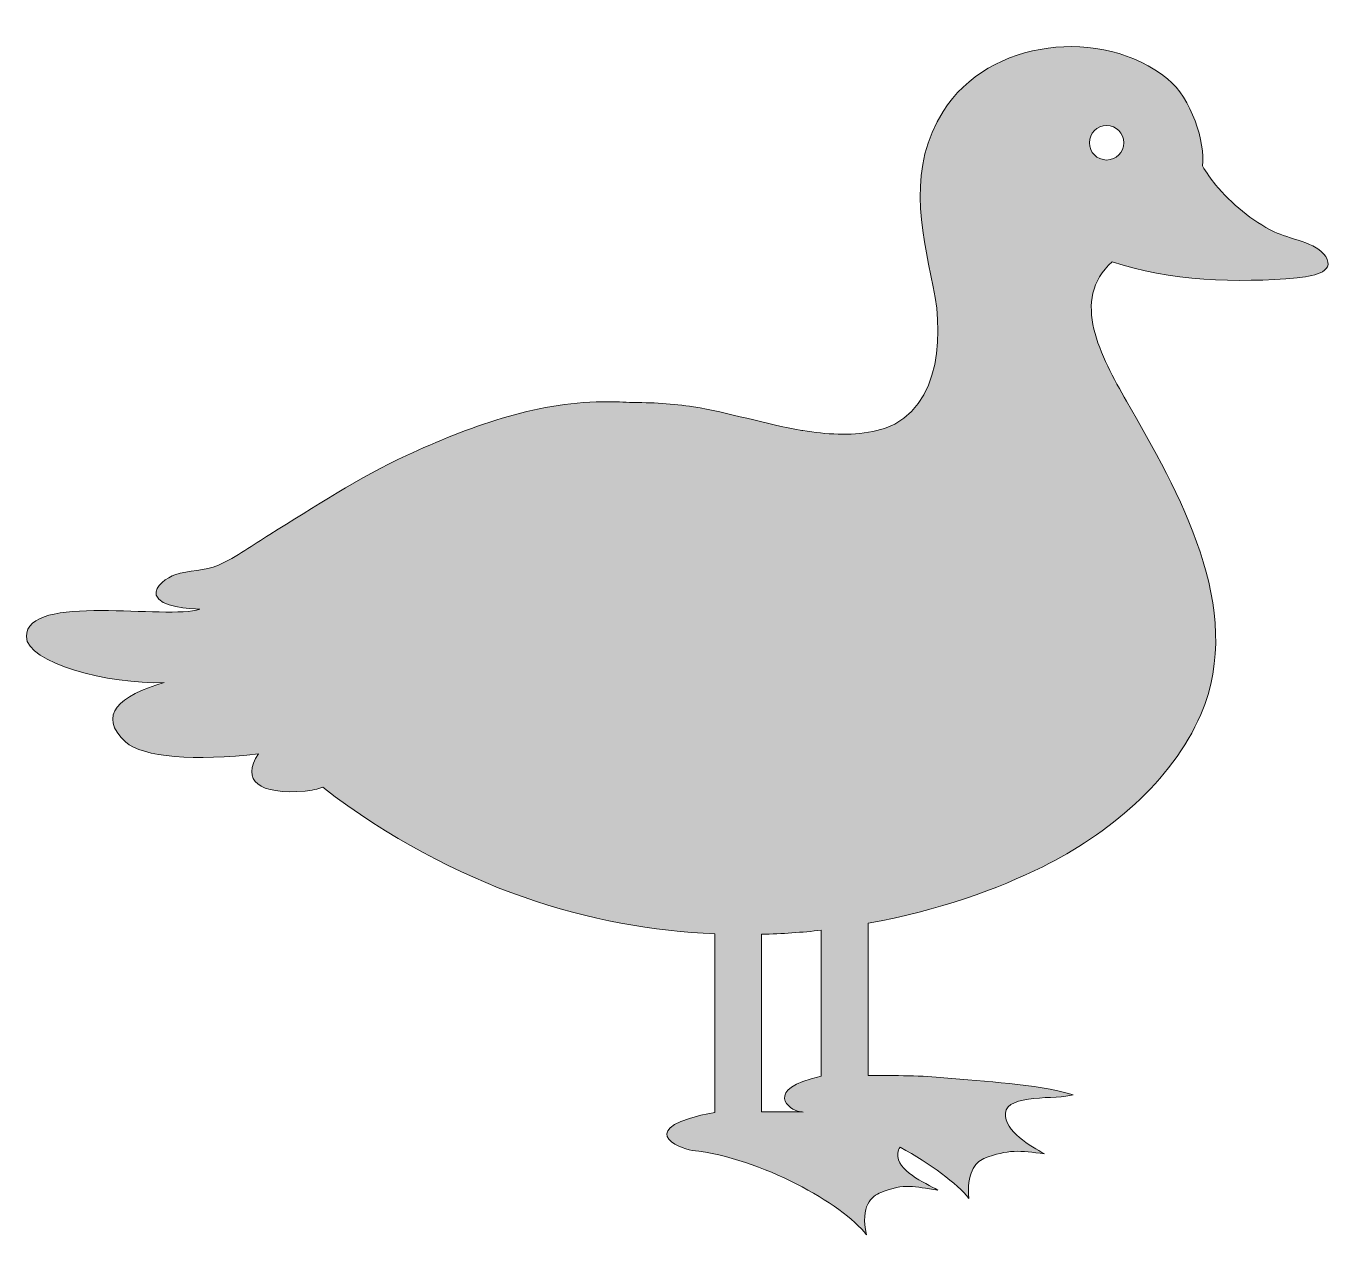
# Model space of a CAD drawing. Header units: inches. Extents: x 0 to 102, y 0 to 94.
import ezdxf

# ---------------------------------------------------------------- set-up
doc = ezdxf.new("R2010")
doc.units = ezdxf.units.IN
doc.header["$MEASUREMENT"] = 0
doc.layers.add('Layer 1', color=7, linetype='Continuous')

msp = doc.modelspace()

# ---------------------------------------------------------------- hatches: boundary and pattern name
at = {"layer": 'Layer 1', "true_color": 0xcdcb64}
h = msp.add_hatch(color=53, dxfattribs=at)
h.dxf.hatch_style = 2
edge = h.paths.add_edge_path()
edge.add_spline(control_points=[(101.42, 76.37), (100.75, 77.47), (98.49, 77.76), (97.4, 78.3), (95.63, 79.18), (94.08, 80.48), (92.81, 81.98), (92.45, 82.4), (92.13, 82.94), (91.79, 83.45), (92.05, 85.24), (90.91, 88.77), (89.08, 90.24), (83.98, 94.36), (75.13, 93.38), (71.55, 87.7), (68.81, 83.35), (69.8, 78.74), (70.79, 74), (71.68, 69.74), (71.2, 63.68), (66.06, 62.71), (64.28, 62.37), (62.45, 62.49), (60.61, 62.79), (60.61, 62.79), (60.61, 62.8), (60.61, 62.8), (60.58, 62.8), (60.55, 62.8), (60.53, 62.8), (57.66, 63.28), (54.78, 64.22), (52.07, 64.64), (50.48, 64.88), (48.8, 64.99), (47.09, 64.98), (46.38, 65.03), (45.68, 65.05), (44.97, 65.04), (39.65, 64.97), (34.47, 63.05), (29.68, 60.85), (26, 59.15), (22.45, 56.79), (19, 54.68), (17.69, 53.87), (16.43, 52.91), (15, 52.28), (13.92, 51.81), (12.7, 51.91), (11.6, 51.53), (11.05, 51.34), (9.95, 50.64), (10.14, 49.94), (10.4, 49), (12.8, 48.88), (13.54, 48.84), (11.06, 47.98), (-0.01, 50.14), (0, 46.7), (0.01, 44.66), (6.43, 42.96), (10.75, 43.11), (7.27, 42.1), (5.48, 40.55), (7.75, 38.48), (9.07, 37.28), (13.19, 36.96), (18.12, 37.56), (16.71, 35.45), (18.16, 34.35), (21.75, 34.64), (22.29, 34.68), (22.73, 34.8), (23.13, 34.94), (33.56, 26.95), (44.23, 23.91), (53.73, 23.5), (53.73, 23.5), (53.73, 9.56), (53.73, 9.56), (47.29, 8.35), (50.89, 6.71), (51.97, 6.59), (57.41, 5.98), (63.67, 2.44), (65.58, 0), (65.06, 2.26), (65.98, 3.02), (66.7, 3.31), (68.58, 4.06), (69.24, 3.75), (71.15, 3.49), (70.1, 4.09), (67.92, 4.96), (68.02, 6.37), (68.03, 6.55), (68.1, 6.71), (68.21, 6.84), (70.6, 5.54), (72.63, 4.02), (73.56, 2.83), (73.39, 4.75), (74.02, 5.66), (74.74, 5.95), (76.62, 6.7), (77.56, 6.58), (79.47, 6.32), (78.42, 6.92), (76.32, 8.08), (76.42, 9.49), (76.53, 11.04), (80.45, 10.53), (81.71, 10.93), (78.61, 11.83), (74.88, 11.93), (71.62, 12.26), (70.09, 12.42), (67.77, 12.45), (65.71, 12.44), (65.71, 12.44), (65.71, 24.32), (65.71, 24.32), (71.21, 25.31), (75.89, 27.02), (79.33, 28.74), (84.36, 31.25), (89.4, 35.34), (91.67, 40.63), (95.21, 48.92), (89.9, 58.02), (85.88, 65.07), (83.9, 68.55), (81.42, 73.01), (84.76, 75.97), (89.16, 74.45), (94.58, 74.28), (99.18, 74.72), (100.23, 74.82), (102.21, 75.07), (101.42, 76.37)], knot_values=[0, 0, 0, 0, 1, 1, 1, 2, 2, 2, 3, 3, 3, 4, 4, 4, 5, 5, 5, 6, 6, 6, 7, 7, 7, 8, 8, 8, 9, 9, 9, 10, 10, 10, 11, 11, 11, 12, 12, 12, 13, 13, 13, 14, 14, 14, 15, 15, 15, 16, 16, 16, 17, 17, 17, 18, 18, 18, 19, 19, 19, 20, 20, 20, 21, 21, 21, 22, 22, 22, 23, 23, 23, 24, 24, 24, 25, 25, 25, 26, 26, 26, 27, 27, 27, 28, 28, 28, 29, 29, 29, 30, 30, 30, 31, 31, 31, 32, 32, 32, 33, 33, 33, 34, 34, 34, 35, 35, 35, 36, 36, 36, 37, 37, 37, 38, 38, 38, 39, 39, 39, 40, 40, 40, 41, 41, 41, 42, 42, 42, 43, 43, 43, 44, 44, 44, 45, 45, 45, 46, 46, 46, 47, 47, 47, 47], degree=3, periodic=1)
edge = h.paths.add_edge_path()
edge.add_spline(control_points=[(62.05, 12.39), (57.39, 11.35), (59.63, 9.7), (60.33, 9.62), (60.43, 9.61), (60.52, 9.59), (60.62, 9.58), (59.57, 9.61), (58.45, 9.62), (57.39, 9.61), (57.39, 9.61), (57.39, 23.46), (57.39, 23.46), (58.99, 23.5), (60.55, 23.61), (62.05, 23.78), (62.05, 23.78), (62.05, 12.39), (62.05, 12.39)], knot_values=[0, 0, 0, 0, 1, 1, 1, 2, 2, 2, 3, 3, 3, 4, 4, 4, 5, 5, 5, 6, 6, 6, 6], degree=3, periodic=1)
edge = h.paths.add_edge_path()
edge.add_spline(control_points=[(84.32, 83.91), (83.57, 83.91), (82.97, 84.51), (82.97, 85.26), (82.97, 86), (83.57, 86.6), (84.32, 86.6), (85.06, 86.6), (85.66, 86), (85.66, 85.26), (85.66, 84.51), (85.06, 83.91), (84.32, 83.91)], knot_values=[0, 0, 0, 0, 1, 1, 1, 2, 2, 2, 3, 3, 3, 4, 4, 4, 4], degree=3, periodic=1)

# ---------------------------------------------------------------- linework, layer by layer
at = {"layer": 'Layer 1', "lineweight": 0}
for points, knots in [([(101.42, 76.37), (100.75, 77.47), (98.49, 77.76), (97.4, 78.3), (95.63, 79.18), (94.08, 80.48), (92.81, 81.98), (92.45, 82.4), (92.13, 82.94), (91.79, 83.45), (92.05, 85.24), (90.91, 88.77), (89.08, 90.24), (83.98, 94.36), (75.13, 93.38), (71.55, 87.7), (68.81, 83.35), (69.8, 78.74), (70.79, 74), (71.68, 69.74), (71.2, 63.68), (66.06, 62.71), (64.28, 62.37), (62.45, 62.49), (60.61, 62.79), (60.61, 62.79), (60.61, 62.8), (60.61, 62.8), (60.58, 62.8), (60.55, 62.8), (60.53, 62.8), (57.66, 63.28), (54.78, 64.22), (52.07, 64.64), (50.48, 64.88), (48.8, 64.99), (47.09, 64.98), (46.38, 65.03), (45.68, 65.05), (44.97, 65.04), (39.65, 64.97), (34.47, 63.05), (29.68, 60.85), (26, 59.15), (22.45, 56.79), (19, 54.68), (17.69, 53.87), (16.43, 52.91), (15, 52.28), (13.92, 51.81), (12.7, 51.91), (11.6, 51.53), (11.05, 51.34), (9.95, 50.64), (10.14, 49.94), (10.4, 49), (12.8, 48.88), (13.54, 48.84), (11.06, 47.98), (-0.01, 50.14), (0, 46.7), (0.01, 44.66), (6.43, 42.96), (10.75, 43.11), (7.27, 42.1), (5.48, 40.55), (7.75, 38.48), (9.07, 37.28), (13.19, 36.96), (18.12, 37.56), (16.71, 35.45), (18.16, 34.35), (21.75, 34.64), (22.29, 34.68), (22.73, 34.8), (23.13, 34.94), (33.56, 26.95), (44.23, 23.91), (53.73, 23.5), (53.73, 23.5), (53.73, 9.56), (53.73, 9.56), (47.29, 8.35), (50.89, 6.71), (51.97, 6.59), (57.41, 5.98), (63.67, 2.44), (65.58, 0), (65.06, 2.26), (65.98, 3.02), (66.7, 3.31), (68.58, 4.06), (69.24, 3.75), (71.15, 3.49), (70.1, 4.09), (67.92, 4.96), (68.02, 6.37), (68.03, 6.55), (68.1, 6.71), (68.21, 6.84), (70.6, 5.54), (72.63, 4.02), (73.56, 2.83), (73.39, 4.75), (74.02, 5.66), (74.74, 5.95), (76.62, 6.7), (77.56, 6.58), (79.47, 6.32), (78.42, 6.92), (76.32, 8.08), (76.42, 9.49), (76.53, 11.04), (80.45, 10.53), (81.71, 10.93), (78.61, 11.83), (74.88, 11.93), (71.62, 12.26), (70.09, 12.42), (67.77, 12.45), (65.71, 12.44), (65.71, 12.44), (65.71, 24.32), (65.71, 24.32), (71.21, 25.31), (75.89, 27.02), (79.33, 28.74), (84.36, 31.25), (89.4, 35.34), (91.67, 40.63), (95.21, 48.92), (89.9, 58.02), (85.88, 65.07), (83.9, 68.55), (81.42, 73.01), (84.76, 75.97), (89.16, 74.45), (94.58, 74.28), (99.18, 74.72), (100.23, 74.82), (102.21, 75.07), (101.42, 76.37)], [0, 0, 0, 0, 1, 1, 1, 2, 2, 2, 3, 3, 3, 4, 4, 4, 5, 5, 5, 6, 6, 6, 7, 7, 7, 8, 8, 8, 9, 9, 9, 10, 10, 10, 11, 11, 11, 12, 12, 12, 13, 13, 13, 14, 14, 14, 15, 15, 15, 16, 16, 16, 17, 17, 17, 18, 18, 18, 19, 19, 19, 20, 20, 20, 21, 21, 21, 22, 22, 22, 23, 23, 23, 24, 24, 24, 25, 25, 25, 26, 26, 26, 27, 27, 27, 28, 28, 28, 29, 29, 29, 30, 30, 30, 31, 31, 31, 32, 32, 32, 33, 33, 33, 34, 34, 34, 35, 35, 35, 36, 36, 36, 37, 37, 37, 38, 38, 38, 39, 39, 39, 40, 40, 40, 41, 41, 41, 42, 42, 42, 43, 43, 43, 44, 44, 44, 45, 45, 45, 46, 46, 46, 47, 47, 47, 47]), ([(84.32, 83.91), (83.57, 83.91), (82.97, 84.51), (82.97, 85.26), (82.97, 86), (83.57, 86.6), (84.32, 86.6), (85.06, 86.6), (85.66, 86), (85.66, 85.26), (85.66, 84.51), (85.06, 83.91), (84.32, 83.91)], [0, 0, 0, 0, 1, 1, 1, 2, 2, 2, 3, 3, 3, 4, 4, 4, 4]), ([(62.05, 12.39), (57.39, 11.35), (59.63, 9.7), (60.33, 9.62), (60.43, 9.61), (60.52, 9.59), (60.62, 9.58), (59.57, 9.61), (58.45, 9.62), (57.39, 9.61), (57.39, 9.61), (57.39, 23.46), (57.39, 23.46), (58.99, 23.5), (60.55, 23.61), (62.05, 23.78), (62.05, 23.78), (62.05, 12.39), (62.05, 12.39)], [0, 0, 0, 0, 1, 1, 1, 2, 2, 2, 3, 3, 3, 4, 4, 4, 5, 5, 5, 6, 6, 6, 6])]:
    msp.add_open_spline(points, degree=3, knots=knots, dxfattribs=at)

doc.saveas('drawing.dxf')
